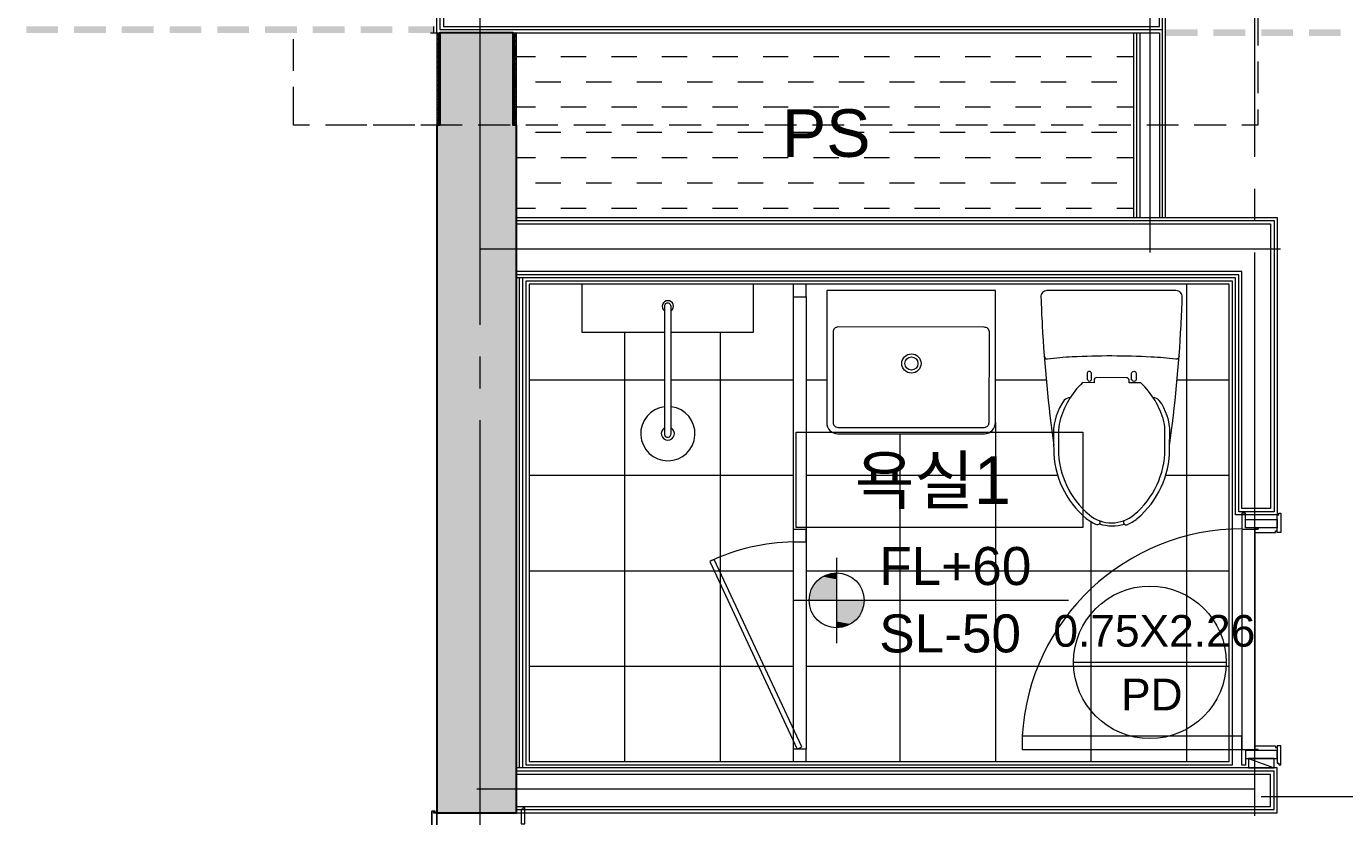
# Model space of a CAD drawing. Header units: millimetres. Extents: x 906 to 41302, y 848 to 28850.
# Drawn here: x 21095 to 25237, y 15029 to 17511 of the extents above; entities that cross this region are included whole.
import ezdxf

# ---------------------------------------------------------------- set-up
doc = ezdxf.new("R2010")
doc.units = ezdxf.units.MM
for name, color, linetype in [('PDF_A-ANNO-PONT', 7, 'Continuous'), ('PDF_A-FLOR-GRID', 7, 'Continuous'), ('PDF_A-FLOR-ROOM-IDEN', 7, 'Continuous'), ('PDF_A-WIN-IDEN', 7, 'Continuous'), ('PDF_X-단위세대$및$주동평면도$A-DOOR', 7, 'Continuous'), ('PDF_X-단위세대$및$주동평면도$A-FIN-INSL', 7, 'Continuous'), ('PDF_X-단위세대$및$주동평면도$A-FIN-INSL-HID', 7, 'Continuous'), ('PDF_X-단위세대$및$주동평면도$A-FLOR-GRID', 7, 'Continuous'), ('PDF_X-단위세대$및$주동평면도$A-FLOR-TOIL', 7, 'Continuous'), ('PDF_X-단위세대$및$주동평면도$A-ST-AXIS-CEN', 7, 'Continuous'), ('PDF_X-단위세대$및$주동평면도$A-ST-AXIS-CEN-SUB', 7, 'Continuous'), ('PDF_X-단위세대$및$주동평면도$A-ST-CONC', 7, 'Continuous'), ('PDF_X-단위세대$및$주동평면도$A-WALL-DRY', 7, 'Continuous'), ('PDF_X-단위세대$및$주동평면도$A-WALL-EXT', 7, 'Continuous'), ('PDF_문자', 7, 'Continuous')]:
    doc.layers.add(name, color=color, linetype=linetype)
doc.layers.add('PDF_X-단위세대$및$주동평면도$A-FIN-INSL-HAT', color=7, linetype='Continuous', true_color=0x666666)
doc.layers.add('PDF_X-단위세대$및$주동평면도$S-ST-CONC-PAT1', color=7, linetype='Continuous', true_color=0xb7b7b7)
doc.styles.add('PDF Arial', font='arial.ttf')

msp = doc.modelspace()

# ---------------------------------------------------------------- linework, layer by layer
at = {"layer": 'PDF_A-ANNO-PONT', "lineweight": 13}
for points in [[(23640, 15842.2), (23640, 15573.4)], [(24369.2, 15707.8), (23505.6, 15707.8)]]:
    msp.add_lwpolyline(points, dxfattribs=at)
msp.add_circle((23640.5, 15708.3), 86.3, dxfattribs=at)
at = {"layer": 'PDF_A-ANNO-PONT', "transparency": 33554559}
for points in [[(23596.6, 15782.9), (23640, 15774.5), (23583.9, 15774.5)], [(23610.4, 15789.3), (23640, 15782.9), (23596.6, 15782.9)], [(23640, 15782.9), (23596.6, 15782.9), (23640, 15774.5)], [(23625.2, 15793.5), (23640, 15789.3), (23610.4, 15789.3)], [(23640, 15789.3), (23610.4, 15789.3), (23640, 15782.9)], [(23640, 15794.6), (23640, 15793.5), (23625.2, 15793.5)], [(23640, 15793.5), (23625.2, 15793.5), (23640, 15789.3)], [(23564.9, 15751.2), (23640, 15737.4), (23558.5, 15737.4)], [(23573.3, 15763.9), (23640, 15751.2), (23564.9, 15751.2)], [(23640, 15751.2), (23564.9, 15751.2), (23640, 15737.4)], [(23583.9, 15774.5), (23640, 15763.9), (23573.3, 15763.9)], [(23640, 15763.9), (23573.3, 15763.9), (23640, 15751.2)], [(23640, 15774.5), (23583.9, 15774.5), (23640, 15763.9)], [(23554.3, 15722.6), (23640, 15707.8), (23553.2, 15707.8)], [(23558.5, 15737.4), (23640, 15722.6), (23554.3, 15722.6)], [(23640, 15722.6), (23554.3, 15722.6), (23640, 15707.8)], [(23640, 15737.4), (23558.5, 15737.4), (23640, 15722.6)], [(23725.7, 15707.8), (23640, 15707.8), (23724.7, 15693)], [(23640, 15707.8), (23724.7, 15693), (23640, 15693)], [(23724.7, 15693), (23640, 15693), (23720.4, 15678.2)], [(23640, 15693), (23720.4, 15678.2), (23640, 15678.2)], [(23720.4, 15678.2), (23640, 15678.2), (23714.1, 15664.4)], [(23640, 15678.2), (23714.1, 15664.4), (23640, 15664.4)], [(23714.1, 15664.4), (23640, 15664.4), (23705.6, 15652.8)], [(23640, 15664.4), (23705.6, 15652.8), (23640, 15652.8)], [(23705.6, 15652.8), (23640, 15652.8), (23695, 15642.2)], [(23640, 15652.8), (23695, 15642.2), (23640, 15642.2)], [(23695, 15642.2), (23640, 15642.2), (23683.4, 15633.7)], [(23640, 15642.2), (23683.4, 15633.7), (23640, 15633.7)], [(23683.4, 15633.7), (23640, 15633.7), (23669.6, 15627.4)], [(23640, 15633.7), (23669.6, 15627.4), (23640, 15627.4)], [(23640, 15627.4), (23640, 15623.1), (23654.8, 15623.1)], [(23640, 15627.4), (23669.6, 15627.4), (23654.8, 15623.1)], [(23640, 15623.1), (23654.8, 15623.1), (23640, 15622.1)]]:
    msp.add_solid(points, dxfattribs=at)
at = {"layer": 'PDF_A-FLOR-GRID', "lineweight": 5}
for points in [[(22634.6, 17417), (22694.9, 17417)], [(22774.3, 17417), (22853.7, 17417)], [(22933, 17417), (23012.4, 17417)], [(23091.8, 17417), (23171.2, 17417)], [(23250.5, 17417), (23329.9, 17417)], [(23409.3, 17417), (23488.7, 17417)], [(23568, 17417), (23647.4, 17417)], [(23726.8, 17417), (23806.2, 17417)], [(23885.5, 17417), (23964.9, 17417)], [(24044.3, 17417), (24123.7, 17417)], [(24203, 17417), (24282.4, 17417)], [(24361.8, 17417), (24441.2, 17417)], [(24520.5, 17417), (24574.5, 17417)], [(22694.9, 17337.6), (22774.3, 17337.6)], [(22853.7, 17337.6), (22933, 17337.6)], [(23012.4, 17337.6), (23091.8, 17337.6)], [(23171.2, 17337.6), (23250.5, 17337.6)], [(23329.9, 17337.6), (23409.3, 17337.6)], [(23488.7, 17337.6), (23568, 17337.6)], [(23647.4, 17337.6), (23726.8, 17337.6)], [(23806.2, 17337.6), (23885.5, 17337.6)], [(23964.9, 17337.6), (24044.3, 17337.6)], [(24123.7, 17337.6), (24203, 17337.6)], [(24282.4, 17337.6), (24361.8, 17337.6)], [(24441.2, 17337.6), (24520.5, 17337.6)], [(22634.6, 17258.3), (22694.9, 17258.3)], [(22774.3, 17258.3), (22853.7, 17258.3)], [(22933, 17258.3), (23012.4, 17258.3)], [(23091.8, 17258.3), (23171.2, 17258.3)], [(23250.5, 17258.3), (23329.9, 17258.3)], [(23409.3, 17258.3), (23488.7, 17258.3)], [(23568, 17258.3), (23647.4, 17258.3)], [(23726.8, 17258.3), (23806.2, 17258.3)], [(23885.5, 17258.3), (23964.9, 17258.3)], [(24044.3, 17258.3), (24123.7, 17258.3)], [(24203, 17258.3), (24282.4, 17258.3)], [(24361.8, 17258.3), (24441.2, 17258.3)], [(24520.5, 17258.3), (24574.5, 17258.3)], [(22694.9, 17178.9), (22774.3, 17178.9)], [(22853.7, 17178.9), (22933, 17178.9)], [(23012.4, 17178.9), (23091.8, 17178.9)], [(23171.2, 17178.9), (23250.5, 17178.9)], [(23329.9, 17178.9), (23409.3, 17178.9)], [(23488.7, 17178.9), (23568, 17178.9)], [(23647.4, 17178.9), (23726.8, 17178.9)], [(23806.2, 17178.9), (23885.5, 17178.9)], [(23964.9, 17178.9), (24044.3, 17178.9)], [(24123.7, 17178.9), (24203, 17178.9)], [(24282.4, 17178.9), (24361.8, 17178.9)], [(24441.2, 17178.9), (24520.5, 17178.9)], [(22634.6, 17099.5), (22694.9, 17099.5)], [(22774.3, 17099.5), (22853.7, 17099.5)], [(22933, 17099.5), (23012.4, 17099.5)], [(23091.8, 17099.5), (23171.2, 17099.5)], [(23250.5, 17099.5), (23329.9, 17099.5)], [(23409.3, 17099.5), (23488.7, 17099.5)], [(23568, 17099.5), (23647.4, 17099.5)], [(23726.8, 17099.5), (23806.2, 17099.5)], [(23885.5, 17099.5), (23964.9, 17099.5)], [(24044.3, 17099.5), (24123.7, 17099.5)], [(24203, 17099.5), (24282.4, 17099.5)], [(24361.8, 17099.5), (24441.2, 17099.5)], [(24520.5, 17099.5), (24574.5, 17099.5)], [(22694.9, 17020.1), (22774.3, 17020.1)], [(22853.7, 17020.1), (22933, 17020.1)], [(23012.4, 17020.1), (23091.8, 17020.1)], [(23171.2, 17020.1), (23250.5, 17020.1)], [(23329.9, 17020.1), (23409.3, 17020.1)], [(23488.7, 17020.1), (23568, 17020.1)], [(23647.4, 17020.1), (23726.8, 17020.1)], [(23806.2, 17020.1), (23885.5, 17020.1)], [(23964.9, 17020.1), (24044.3, 17020.1)], [(24123.7, 17020.1), (24203, 17020.1)], [(24282.4, 17020.1), (24361.8, 17020.1)], [(24441.2, 17020.1), (24520.5, 17020.1)], [(22634.6, 16940.8), (22694.9, 16940.8)], [(22774.3, 16940.8), (22853.7, 16940.8)], [(22933, 16940.8), (23012.4, 16940.8)], [(23091.8, 16940.8), (23171.2, 16940.8)], [(23250.5, 16940.8), (23329.9, 16940.8)], [(23409.3, 16940.8), (23488.7, 16940.8)], [(23568, 16940.8), (23647.4, 16940.8)], [(23726.8, 16940.8), (23806.2, 16940.8)], [(23885.5, 16940.8), (23964.9, 16940.8)], [(24044.3, 16940.8), (24123.7, 16940.8)], [(24203, 16940.8), (24282.4, 16940.8)], [(24361.8, 16940.8), (24441.2, 16940.8)], [(24520.5, 16940.8), (24574.5, 16940.8)]]:
    msp.add_lwpolyline(points, dxfattribs=at)
at = {"layer": 'PDF_A-FLOR-ROOM-IDEN', "lineweight": 13}
msp.add_lwpolyline([(23513, 15937.5), (23513, 16237), (24413.6, 16237), (24413.6, 15937.5)], close=True, dxfattribs=at)
at = {"layer": 'PDF_A-WIN-IDEN', "lineweight": 13}
msp.add_lwpolyline([(24864.5, 15513.1), (24384, 15513.1)], dxfattribs=at)
msp.add_circle((24624.8, 15513.6), 239.7, dxfattribs=at)
at = {"layer": 'PDF_X-단위세대$및$주동평면도$A-DOOR', "lineweight": 9}
for points in [[(24916.4, 15932.2), (24964, 15932.2), (24964, 15936.4), (24924.8, 15936.4), (24924.8, 15981.9), (24914.2, 15981.9), (24914.2, 15934.3, 0.414215)], [(24916.4, 15240), (24964, 15240), (24964, 15236.8), (24924.8, 15236.8), (24924.8, 15190.3), (24914.2, 15190.3), (24914.2, 15239, -0.414215)]]:
    msp.add_lwpolyline(points, format="xyb", close=True, dxfattribs=at)
for points in [[(25024.3, 15936.4), (24924.8, 15936.4), (24924.8, 15961.8), (25024.3, 15961.8)], [(25035.9, 15981.9), (25035.9, 15921.6), (25024.3, 15921.6), (25024.3, 15976.6), (25029.6, 15976.6), (25029.6, 15981.9)], [(24954.5, 15932.2), (24954.5, 15927.9), (24954.5, 15924.8), (24954.5, 15921.6), (25019, 15921.6), (25019, 15926.9), (25024.3, 15926.9), (25024.3, 15936.4), (24965, 15936.4), (24965, 15932.2)], [(24223.1, 15281.3), (24223.1, 15240), (24914.2, 15240), (24914.2, 15281.3)], [(24954.5, 15240), (24954.5, 15244.2), (24954.5, 15248.5), (24954.5, 15251.7), (25019, 15251.7), (25019, 15246.4), (25024.3, 15246.4), (25024.3, 15236.8), (24965, 15236.8), (24965, 15240)], [(25035.9, 15191.3), (25035.9, 15251.7), (25024.3, 15251.7), (25024.3, 15196.6), (25029.6, 15196.6), (25029.6, 15191.3)], [(25024.3, 15236.8), (24924.8, 15236.8), (24924.8, 15211.4), (25024.3, 15211.4)], [(22368.9, 14986), (22384.8, 14986), (22384.8, 15041), (22379.5, 15041), (22379.5, 15046.3), (22368.9, 15046.3), (22368.9, 14986), (22368.9, 15046.3), (22374.2, 15046.3), (22374.2, 15041), (22384.8, 15041), (22384.8, 14986)], [(22654.7, 15056.9), (22654.7, 15051.6), (22649.4, 15051.6), (22649.4, 15006.1), (22661, 15006.1), (22661, 15056.9)]]:
    msp.add_lwpolyline(points, close=True, dxfattribs=at)
at = {"layer": 'PDF_X-단위세대$및$주동평면도$A-DOOR', "lineweight": 5}
for points in [[(24914.2, 15930), (24914.2, 15242.1)], [(24954.5, 15930), (24954.5, 15242.1)], [(24934.3, 15211.4), (25014.8, 15181.8)]]:
    msp.add_lwpolyline(points, dxfattribs=at)
msp.add_lwpolyline([(24934.3, 15181.8), (25014.8, 15181.8), (25014.8, 15211.4), (24934.3, 15211.4)], close=True, dxfattribs=at)
msp.add_arc((24914.8, 15240.5), 692.7, 90, 176.6052, dxfattribs=at)
at = {"layer": 'PDF_X-단위세대$및$주동평면도$A-FIN-INSL', "lineweight": 5}
for points in [[(25229.6, 19441.6), (24524.8, 19441.6), (24524.8, 17641.4), (22554.2, 17641.4), (22554.2, 17811.8), (22404.9, 17811.8), (22404.9, 17511.2), (24654.9, 17511.2), (24654.9, 19320.9), (25229.6, 19320.9)], [(22384.8, 17491.1), (22384.8, 17201.1)], [(22634.6, 17201.1), (22634.6, 17491.1)]]:
    msp.add_lwpolyline(points, dxfattribs=at)
at = {"layer": 'PDF_X-단위세대$및$주동평면도$A-FIN-INSL-HAT', "lineweight": 9}
for points in [[(22384.8, 17491.6, 0.50214), (22386.9, 17489), (22392.3, 17488, 0.50214), (22394.3, 17489.5, 0.502138), (22392.2, 17491.1), (22386.9, 17488.9, 0.502138), (22384.8, 17487.4, 0.50214), (22386.9, 17484.7), (22392.3, 17484.8, 0.50214), (22394.3, 17486.3, 0.502138), (22392.2, 17486.9), (22386.9, 17485.7, 0.502138), (22384.8, 17484.2, 0.50214), (22386.9, 17481.5, 0.502138), (22384.8, 17480, 0.50214), (22386.9, 17477.3, 0.502138), (22384.8, 17475.7, 0.50214), (22386.9, 17473, 0.502138), (22384.8, 17471.5, 0.50214), (22386.9, 17469.9, 0.502138), (22384.8, 17468.3, 0.50214), (22386.9, 17465.6, 0.502138), (22384.8, 17464.1, 0.50214), (22386.9, 17461.4, 0.502138), (22384.8, 17459.9, 0.50214), (22386.9, 17457.2, 0.502138), (22384.8, 17455.6, 0.50214), (22386.9, 17452.9, 0.502138), (22384.8, 17451.4, 0.50214), (22386.9, 17449.7, 0.502138), (22384.8, 17448.2, 0.50214), (22386.9, 17445.5, 0.502138), (22384.8, 17444, 0.50214), (22386.9, 17441.3, 0.502138), (22384.8, 17439.8, 0.50214), (22386.9, 17437, 0.502138), (22384.8, 17435.5, 0.50214), (22386.9, 17433.9, 0.502138), (22384.8, 17432.3, 0.50214), (22386.9, 17429.6, 0.502138), (22384.8, 17428.1, 0.50214), (22386.9, 17425.4, 0.502138), (22384.8, 17423.9, 0.50214), (22386.9, 17421.2, 0.502138), (22384.8, 17419.6, 0.50214), (22386.9, 17416.9, 0.502138), (22384.8, 17415.4, 0.50214), (22386.9, 17413.8, 0.502138), (22384.8, 17412.2, 0.50214), (22386.9, 17409.5, 0.502138), (22384.8, 17408, 0.50214), (22386.9, 17405.3, 0.502138), (22384.8, 17403.8, 0.50214), (22386.9, 17401.1, 0.502138), (22384.8, 17399.5, 0.50214), (22386.9, 17397.9, 0.502138), (22384.8, 17396.4, 0.50214), (22386.9, 17393.7, 0.502138), (22384.8, 17392.1, 0.50214), (22386.9, 17389.4, 0.502138), (22384.8, 17387.9, 0.50214), (22386.9, 17385.2, 0.502138), (22384.8, 17383.7, 0.50214), (22386.9, 17381, 0.502138), (22384.8, 17379.4, 0.50214), (22386.9, 17377.8, 0.502138), (22384.8, 17376.3, 0.50214), (22386.9, 17373.5, 0.502138), (22384.8, 17372, 0.50214), (22386.9, 17369.3, 0.502138), (22384.8, 17367.8, 0.50214), (22386.9, 17365.1, 0.502138), (22384.8, 17363.6, 0.50214), (22386.9, 17361.9, 0.502138), (22384.8, 17360.4, 0.50214), (22386.9, 17357.7, 0.502138), (22384.8, 17356.1, 0.50214), (22386.9, 17353.4, 0.502138), (22384.8, 17351.9, 0.50214), (22386.9, 17349.2, 0.502138), (22384.8, 17347.7, 0.50214), (22386.9, 17345, 0.502138), (22384.8, 17343.4, 0.50214), (22386.9, 17341.8, 0.502138), (22384.8, 17340.3, 0.501886), (22386.9, 17337.6, 0.50203), (22384.8, 17336, 0.50203), (22386.9, 17333.3, 0.50203), (22384.8, 17331.8, 0.50203), (22386.9, 17329.1, 0.50203), (22384.8, 17327.6, 0.50203), (22386.9, 17325.9, 0.50203), (22384.8, 17324.4, 0.50203), (22386.9, 17321.7, 0.50203), (22384.8, 17320.2, 0.50203), (22386.9, 17317.5, 0.50203), (22384.8, 17315.9, 0.50203), (22386.9, 17313.2, 0.50203), (22384.8, 17311.7, 0.50203), (22386.9, 17309, 0.50203), (22384.8, 17307.5, 0.50203), (22386.9, 17305.8, 0.50203), (22384.8, 17304.3, 0.50203), (22386.9, 17301.6, 0.50203), (22384.8, 17300.1, 0.50203), (22386.9, 17297.3, 0.50203), (22384.8, 17295.8, 0.50203), (22386.9, 17293.1, 0.50203), (22384.8, 17291.6, 0.50203), (22386.9, 17289.9, 0.50203), (22384.8, 17288.4, 0.50203), (22386.9, 17285.7, 0.50203), (22384.8, 17284.2, 0.50203), (22386.9, 17281.5, 0.50203), (22384.8, 17279.9, 0.50203), (22386.9, 17277.2, 0.50203), (22384.8, 17275.7, 0.50203), (22386.9, 17273, 0.50203), (22384.8, 17271.5, 0.50203), (22386.9, 17269.8, 0.50203), (22384.8, 17268.3, 0.50203), (22386.9, 17265.6, 0.50203), (22384.8, 17264.1, 0.50203), (22386.9, 17261.4, 0.50203), (22384.8, 17259.8, 0.50203), (22386.9, 17257.1, 0.50203), (22384.8, 17255.6, 0.50203), (22386.9, 17252.9, 0.50203), (22384.8, 17251.4, 0.50203), (22386.9, 17249.7, 0.50203), (22384.8, 17248.2, 0.50203), (22386.9, 17245.5, 0.50203), (22384.8, 17244, 0.50203), (22386.9, 17241.3, 0.50203), (22384.8, 17239.7, 0.50203), (22386.9, 17237, 0.50203), (22384.8, 17235.5, 0.50203), (22386.9, 17233.8, 0.50203), (22384.8, 17232.3, 0.50203), (22386.9, 17229.6, 0.50203), (22384.8, 17228.1, 0.50203), (22386.9, 17225.4, 0.50203), (22384.8, 17223.9, 0.50203), (22386.9, 17221.1, 0.50203), (22384.8, 17219.6, 0.50203), (22386.9, 17216.9, 0.50203), (22384.8, 17215.4, 0.50203), (22386.9, 17213.7, 0.50203), (22384.8, 17212.2, 0.50203), (22386.9, 17209.5, 0.50203), (22384.8, 17208, 0.50203), (22386.9, 17205.3, 0.50203), (22384.8, 17203.7, 0.50203), (22386.9, 17201.1), (22392.2, 17203.2), (22386.9, 17205.3), (22392.2, 17207.5), (22386.9, 17209.6), (22392.2, 17211.7), (22386.9, 17213.8), (22392.2, 17215.9), (22386.9, 17218), (22392.2, 17219.1), (22386.9, 17221.2), (22392.2, 17223.3), (22386.9, 17225.4), (22392.2, 17227.6), (22386.9, 17229.7), (22392.2, 17231.8), (22386.9, 17233.9), (22392.2, 17236), (22386.9, 17237.1), (22392.2, 17239.2), (22386.9, 17241.3), (22392.2, 17243.4), (22386.9, 17245.6), (22392.2, 17247.7), (22386.9, 17249.8), (22392.2, 17251.9), (22386.9, 17254), (22392.2, 17255.1), (22386.9, 17257.2), (22392.2, 17259.3), (22386.9, 17261.4), (22392.2, 17263.5), (22386.9, 17265.7), (22392.2, 17267.8), (22386.9, 17269.9), (22392.2, 17272), (22386.9, 17273.1), (22392.2, 17275.2), (22386.9, 17277.3), (22392.2, 17279.4), (22386.9, 17281.5), (22392.2, 17283.7), (22386.9, 17285.8), (22392.2, 17287.9), (22386.9, 17290), (22392.2, 17292.1), (22386.9, 17293.2), (22392.2, 17295.3), (22386.9, 17297.4), (22392.2, 17299.5), (22386.9, 17301.6), (22392.2, 17303.8), (22386.9, 17305.9), (22392.2, 17308), (22386.9, 17310.1), (22392.2, 17311.2), (22386.9, 17313.3), (22392.2, 17315.4), (22386.9, 17317.5), (22392.2, 17319.6), (22386.9, 17321.8), (22392.2, 17323.9), (22386.9, 17326), (22392.2, 17328.1), (22386.9, 17329.2), (22392.2, 17331.3), (22386.9, 17333.4), (22392.2, 17335.5), (22386.9, 17337.6), (22392.2, 17339.7), (22386.9, 17341.9), (22392.2, 17344), (22386.9, 17346.1), (22392.2, 17347.2), (22386.9, 17349.3), (22392.2, 17351.4), (22386.9, 17353.5), (22392.2, 17355.6), (22386.9, 17357.7), (22392.2, 17359.9), (22386.9, 17362), (22392.2, 17364.1), (22386.9, 17365.1), (22392.2, 17367.3), (22386.9, 17369.4), (22392.2, 17371.5), (22386.9, 17373.6), (22392.2, 17375.7), (22386.9, 17377.8), (22392.2, 17380), (22386.9, 17382.1), (22392.2, 17383.1), (22386.9, 17385.3), (22392.2, 17387.4), (22386.9, 17389.5), (22392.2, 17391.6), (22386.9, 17393.7), (22392.2, 17395.8), (22386.9, 17398), (22392.2, 17400.1), (22386.9, 17401.1), (22392.2, 17403.2), (22386.9, 17405.4), (22392.2, 17407.5), (22386.9, 17409.6), (22392.2, 17411.7), (22386.9, 17413.8), (22392.2, 17415.9), (22386.9, 17418.1), (22392.2, 17419.1), (22386.9, 17421.2), (22392.2, 17423.4), (22386.9, 17425.5), (22392.2, 17427.6), (22386.9, 17429.7), (22392.2, 17431.8), (22386.9, 17433.9), (22392.2, 17436.1), (22386.9, 17437.1), (22392.2, 17439.2), (22386.9, 17441.3), (22392.2, 17443.5), (22386.9, 17445.6), (22392.2, 17447.7), (22386.9, 17449.8), (22392.2, 17451.9), (22386.9, 17454), (22392.2, 17455.1), (22386.9, 17457.2), (22392.2, 17459.3), (22386.9, 17461.5), (22392.2, 17463.6), (22386.9, 17465.7), (22392.2, 17467.8), (22386.9, 17469.9), (22392.2, 17472), (22386.9, 17473.1), (22392.2, 17475.2), (22386.9, 17477.3), (22392.2, 17479.4), (22386.9, 17481.6), (22392.2, 17482.6, -0.502138), (22394.3, 17482.1, -0.50214), (22392.3, 17480.6, -0.502138), (22394.3, 17477.9, -0.50214), (22392.3, 17476.3, -0.502138), (22394.3, 17473.6, -0.50214), (22392.3, 17472.1, -0.502138), (22394.3, 17469.4, -0.50214), (22392.3, 17467.9, -0.502138), (22394.3, 17466.2, -0.50214), (22392.3, 17464.7, -0.502138), (22394.3, 17462, -0.50214), (22392.3, 17460.5, -0.502138), (22394.3, 17457.7, -0.50214), (22392.3, 17456.2, -0.502138), (22394.3, 17453.5, -0.50214), (22392.3, 17452, -0.502138), (22394.3, 17450.3, -0.50214), (22392.3, 17448.8, -0.502138), (22394.3, 17446.1, -0.50214), (22392.3, 17444.6, -0.502138), (22394.3, 17441.9, -0.50214), (22392.3, 17440.4, -0.502138), (22394.3, 17437.6, -0.50214), (22392.3, 17436.1, -0.502138), (22394.3, 17433.4, -0.50214), (22392.3, 17431.9, -0.502138), (22394.3, 17430.2, -0.50214), (22392.3, 17428.7, -0.502138), (22394.3, 17426, -0.50214), (22392.3, 17424.5, -0.502138), (22394.3, 17421.8, -0.50214), (22392.3, 17420.2, -0.502138), (22394.3, 17417.5, -0.50214), (22392.3, 17416, -0.502138), (22394.3, 17414.4, -0.50214), (22392.3, 17412.8, -0.502138), (22394.3, 17410.1, -0.50214), (22392.3, 17408.6, -0.502138), (22394.3, 17405.9, -0.50214), (22392.3, 17404.4, -0.502138), (22394.3, 17401.7, -0.50214), (22392.3, 17400.1, -0.502138), (22394.3, 17397.4, -0.50214), (22392.3, 17395.9, -0.502138), (22394.3, 17394.2, -0.50214), (22392.3, 17392.7, -0.502138), (22394.3, 17390, -0.50214), (22392.3, 17388.5, -0.502138), (22394.3, 17385.8, -0.50214), (22392.3, 17384.3, -0.502138), (22394.3, 17381.5, -0.50214), (22392.3, 17380, -0.502138), (22394.3, 17378.4, -0.50214), (22392.3, 17376.9, -0.502138), (22394.3, 17374.1, -0.50214), (22392.3, 17372.6, -0.502138), (22394.3, 17369.9, -0.50214), (22392.3, 17368.4, -0.502138), (22394.3, 17365.7, -0.50214), (22392.3, 17364.2, -0.502138), (22394.3, 17361.4, -0.50214), (22392.3, 17359.9, -0.502138), (22394.3, 17358.3, -0.50214), (22392.3, 17356.7, -0.502138), (22394.3, 17354, -0.50214), (22392.3, 17352.5, -0.502138), (22394.3, 17349.8, -0.50214), (22392.3, 17348.3, -0.502138), (22394.3, 17345.6, -0.50214), (22392.3, 17344, -0.502138), (22394.3, 17342.4, -0.50214), (22392.3, 17340.9, -0.50203), (22394.3, 17338.2, -0.50203), (22392.3, 17336.6, -0.50203), (22394.3, 17333.9, -0.50203), (22392.3, 17332.4, -0.50203), (22394.3, 17329.7, -0.50203), (22392.3, 17328.2, -0.50203), (22394.3, 17325.5, -0.50203), (22392.3, 17323.9, -0.50203), (22394.3, 17322.3, -0.50203), (22392.3, 17320.8, -0.50203), (22394.3, 17318, -0.50203), (22392.3, 17316.5, -0.50203), (22394.3, 17313.8, -0.50203), (22392.3, 17312.3, -0.50203), (22394.3, 17309.6, -0.50203), (22392.3, 17308.1, -0.50203), (22394.3, 17306.4, -0.50203), (22392.3, 17304.9, -0.50203), (22394.3, 17302.2, -0.50203), (22392.3, 17300.7, -0.50203), (22394.3, 17297.9, -0.50203), (22392.3, 17296.4, -0.50203), (22394.3, 17293.7, -0.50203), (22392.3, 17292.2, -0.50203), (22394.3, 17289.5, -0.50203), (22392.3, 17288, -0.50203), (22394.3, 17286.3, -0.50203), (22392.3, 17284.8, -0.50203), (22394.3, 17282.1, -0.50203), (22392.3, 17280.5, -0.50203), (22394.3, 17277.8, -0.50203), (22392.3, 17276.3, -0.50203), (22394.3, 17273.6, -0.50203), (22392.3, 17272.1, -0.50203), (22394.3, 17270.4, -0.50203), (22392.3, 17268.9, -0.50203), (22394.3, 17266.2, -0.50203), (22392.3, 17264.7, -0.50203), (22394.3, 17262, -0.50203), (22392.3, 17260.4, -0.50203), (22394.3, 17257.7, -0.50203), (22392.3, 17256.2, -0.50203), (22394.3, 17253.5, -0.50203), (22392.3, 17252, -0.50203), (22394.3, 17250.3, -0.50203), (22392.3, 17248.8, -0.50203), (22394.3, 17246.1, -0.50203), (22392.3, 17244.6, -0.50203), (22394.3, 17241.8, -0.50203), (22392.3, 17240.3, -0.50203), (22394.3, 17237.6, -0.50203), (22392.3, 17236.1, -0.50203), (22394.3, 17233.4, -0.50203), (22392.3, 17231.9, -0.50203), (22394.3, 17230.2, -0.50203), (22392.3, 17228.7, -0.50203), (22394.3, 17226, -0.50203), (22392.3, 17224.5, -0.50203), (22394.3, 17221.7, -0.50203), (22392.3, 17220.2, -0.50203), (22394.3, 17217.5, -0.50203), (22392.3, 17216, -0.50203), (22394.3, 17214.3, -0.50203), (22392.3, 17212.8, -0.50203), (22394.3, 17210.1, -0.50203), (22392.3, 17208.6, -0.50203), (22394.3, 17205.9, -0.50203), (22392.3, 17204.3, -0.50203), (22394.3, 17201.6)], [(22634.6, 17201.6, 0.50203), (22632.5, 17204.3, 0.50203), (22634.6, 17205.9, 0.50203), (22632.5, 17208.6, 0.50203), (22634.6, 17210.1, 0.50203), (22632.5, 17212.8, 0.50203), (22634.6, 17214.3, 0.50203), (22632.5, 17216, 0.50203), (22634.6, 17217.5, 0.50203), (22632.5, 17220.2, 0.50203), (22634.6, 17221.7, 0.50203), (22632.5, 17224.5, 0.50203), (22634.6, 17226, 0.50203), (22632.5, 17228.7, 0.50203), (22634.6, 17230.2, 0.50203), (22632.5, 17231.9, 0.50203), (22634.6, 17233.4, 0.50203), (22632.5, 17236.1, 0.50203), (22634.6, 17237.6, 0.50203), (22632.5, 17240.3, 0.50203), (22634.6, 17241.8, 0.50203), (22632.5, 17244.6, 0.50203), (22634.6, 17246.1, 0.50203), (22632.5, 17248.8, 0.50203), (22634.6, 17250.3, 0.50203), (22632.5, 17252, 0.50203), (22634.6, 17253.5, 0.50203), (22632.5, 17256.2, 0.50203), (22634.6, 17257.7, 0.50203), (22632.5, 17260.4, 0.50203), (22634.6, 17262, 0.50203), (22632.5, 17264.7, 0.50203), (22634.6, 17266.2, 0.50203), (22632.5, 17268.9, 0.50203), (22634.6, 17270.4, 0.50203), (22632.5, 17272.1, 0.50203), (22634.6, 17273.6, 0.50203), (22632.5, 17276.3, 0.50203), (22634.6, 17277.8, 0.50203), (22632.5, 17280.5, 0.50203), (22634.6, 17282.1, 0.50203), (22632.5, 17284.8, 0.50203), (22634.6, 17286.3, 0.50203), (22632.5, 17288, 0.50203), (22634.6, 17289.5, 0.50203), (22632.5, 17292.2, 0.50203), (22634.6, 17293.7, 0.50203), (22632.5, 17296.4, 0.50203), (22634.6, 17297.9, 0.50203), (22632.5, 17300.7, 0.50203), (22634.6, 17302.2, 0.50203), (22632.5, 17304.9, 0.50203), (22634.6, 17306.4, 0.50203), (22632.5, 17308.1, 0.50203), (22634.6, 17309.6, 0.50203), (22632.5, 17312.3, 0.50203), (22634.6, 17313.8, 0.50203), (22632.5, 17316.5, 0.50203), (22634.6, 17318, 0.50203), (22632.5, 17320.8, 0.50203), (22634.6, 17322.3, 0.50203), (22632.5, 17323.9, 0.50203), (22634.6, 17325.5, 0.50203), (22632.5, 17328.2, 0.50203), (22634.6, 17329.7, 0.50203), (22632.5, 17332.4, 0.50203), (22634.6, 17333.9, 0.50203), (22632.5, 17336.6, 0.50203), (22634.6, 17338.2, 0.50203), (22632.5, 17340.9, 0.50214), (22634.6, 17342.4, 0.502138), (22632.5, 17344, 0.50214), (22634.6, 17345.6, 0.502138), (22632.5, 17348.3, 0.50214), (22634.6, 17349.8, 0.502138), (22632.5, 17352.5, 0.50214), (22634.6, 17354, 0.502138), (22632.5, 17356.7, 0.50214), (22634.6, 17358.3, 0.502138), (22632.5, 17359.9, 0.50214), (22634.6, 17361.4, 0.502138), (22632.5, 17364.2, 0.50214), (22634.6, 17365.7, 0.502138), (22632.5, 17368.4, 0.50214), (22634.6, 17369.9, 0.502138), (22632.5, 17372.6, 0.50214), (22634.6, 17374.1, 0.502138), (22632.5, 17376.9, 0.50214), (22634.6, 17378.4, 0.502138), (22632.5, 17380, 0.50214), (22634.6, 17381.5, 0.502138), (22632.5, 17384.3, 0.50214), (22634.6, 17385.8, 0.502138), (22632.5, 17388.5, 0.50214), (22634.6, 17390, 0.502138), (22632.5, 17392.7, 0.50214), (22634.6, 17394.2, 0.502138), (22632.5, 17395.9, 0.50214), (22634.6, 17397.4, 0.502138), (22632.5, 17400.1, 0.50214), (22634.6, 17401.7, 0.502138), (22632.5, 17404.4, 0.50214), (22634.6, 17405.9, 0.502138), (22632.5, 17408.6, 0.50214), (22634.6, 17410.1, 0.502138), (22632.5, 17412.8, 0.50214), (22634.6, 17414.4, 0.502138), (22632.5, 17416, 0.50214), (22634.6, 17417.5, 0.502138), (22632.5, 17420.2, 0.50214), (22634.6, 17421.8, 0.502138), (22632.5, 17424.5, 0.50214), (22634.6, 17426, 0.502138), (22632.5, 17428.7, 0.50214), (22634.6, 17430.2, 0.502138), (22632.5, 17431.9, 0.50214), (22634.6, 17433.4, 0.502138), (22632.5, 17436.1, 0.50214), (22634.6, 17437.6, 0.502138), (22632.5, 17440.4, 0.50214), (22634.6, 17441.9, 0.502138), (22632.5, 17444.6, 0.50214), (22634.6, 17446.1, 0.502138), (22632.5, 17448.8, 0.50214), (22634.6, 17450.3, 0.502138), (22632.5, 17452, 0.50214), (22634.6, 17453.5, 0.502138), (22632.5, 17456.2, 0.50214), (22634.6, 17457.7, 0.502138), (22632.5, 17460.5, 0.50214), (22634.6, 17462, 0.502138), (22632.5, 17464.7, 0.50214), (22634.6, 17466.2, 0.502138), (22632.5, 17467.9, 0.50214), (22634.6, 17469.4, 0.502138), (22632.5, 17472.1, 0.50214), (22634.6, 17473.6, 0.502138), (22632.5, 17476.3, 0.50214), (22634.6, 17477.9, 0.502138), (22632.5, 17480.6, 0.50214), (22634.6, 17482.1, 0.502138), (22632.5, 17484.8, 0.50214), (22634.6, 17486.3, 0.502138), (22632.5, 17488, 0.50214), (22634.6, 17489.5, 0.502138), (22632.5, 17491.1), (22627.2, 17489), (22632.5, 17486.9), (22627.2, 17484.7), (22632.5, 17482.6), (22627.2, 17481.6), (22632.5, 17479.4), (22627.2, 17477.3), (22632.5, 17475.2), (22627.2, 17473.1), (22632.5, 17471), (22627.2, 17468.9), (22632.5, 17466.7), (22627.2, 17464.6), (22632.5, 17463.6), (22627.2, 17461.5), (22632.5, 17459.3), (22627.2, 17457.2), (22632.5, 17455.1), (22627.2, 17453), (22632.5, 17450.9), (22627.2, 17448.8), (22632.5, 17446.6), (22627.2, 17445.6), (22632.5, 17443.5), (22627.2, 17441.3), (22632.5, 17439.2), (22627.2, 17437.1), (22632.5, 17435), (22627.2, 17432.9), (22632.5, 17430.8), (22627.2, 17428.6), (22632.5, 17427.6), (22627.2, 17425.5), (22632.5, 17423.4), (22627.2, 17421.2), (22632.5, 17419.1), (22627.2, 17417), (22632.5, 17414.9), (22627.2, 17412.8), (22632.5, 17410.7), (22627.2, 17409.6), (22632.5, 17407.5), (22627.2, 17405.4), (22632.5, 17403.2), (22627.2, 17401.1), (22632.5, 17399), (22627.2, 17396.9), (22632.5, 17394.8), (22627.2, 17392.7), (22632.5, 17391.6), (22627.2, 17389.5), (22632.5, 17387.4), (22627.2, 17385.3), (22632.5, 17383.1), (22627.2, 17381), (22632.5, 17378.9), (22627.2, 17376.8), (22632.5, 17374.7), (22627.2, 17373.6), (22632.5, 17371.5), (22627.2, 17369.4), (22632.5, 17367.3), (22627.2, 17365.1), (22632.5, 17363), (22627.2, 17360.9), (22632.5, 17358.8), (22627.2, 17356.7), (22632.5, 17355.6), (22627.2, 17353.5), (22632.5, 17351.4), (22627.2, 17349.3), (22632.5, 17347.2), (22627.2, 17345), (22632.5, 17342.9), (22627.2, 17340.8), (22632.5, 17338.7), (22627.2, 17337.6), (22632.5, 17335.5), (22627.2, 17333.4), (22632.5, 17331.3), (22627.2, 17329.2), (22632.5, 17327), (22627.2, 17324.9), (22632.5, 17322.8), (22627.2, 17320.7), (22632.5, 17319.6), (22627.2, 17317.5), (22632.5, 17315.4), (22627.2, 17313.3), (22632.5, 17311.2), (22627.2, 17309.1), (22632.5, 17306.9), (22627.2, 17304.8), (22632.5, 17302.7), (22627.2, 17301.6), (22632.5, 17299.5), (22627.2, 17297.4), (22632.5, 17295.3), (22627.2, 17293.2), (22632.5, 17291.1), (22627.2, 17288.9), (22632.5, 17286.8), (22627.2, 17284.7), (22632.5, 17283.7), (22627.2, 17281.5), (22632.5, 17279.4), (22627.2, 17277.3), (22632.5, 17275.2), (22627.2, 17273.1), (22632.5, 17271), (22627.2, 17268.8), (22632.5, 17266.7), (22627.2, 17265.7), (22632.5, 17263.5), (22627.2, 17261.4), (22632.5, 17259.3), (22627.2, 17257.2), (22632.5, 17255.1), (22627.2, 17253), (22632.5, 17250.8), (22627.2, 17248.7), (22632.5, 17247.7), (22627.2, 17245.6), (22632.5, 17243.4), (22627.2, 17241.3), (22632.5, 17239.2), (22627.2, 17237.1), (22632.5, 17235), (22627.2, 17232.9), (22632.5, 17230.7), (22627.2, 17229.7), (22632.5, 17227.6), (22627.2, 17225.4), (22632.5, 17223.3), (22627.2, 17221.2), (22632.5, 17219.1), (22627.2, 17217), (22632.5, 17214.9), (22627.2, 17212.7), (22632.5, 17210.6), (22627.2, 17209.6), (22632.5, 17207.5), (22627.2, 17205.3), (22632.5, 17203.2), (22627.2, 17201.1, -0.50203), (22625.1, 17203.7, -0.50203), (22627.1, 17205.3, -0.50203), (22625.1, 17208, -0.50203), (22627.1, 17209.5, -0.50203), (22625.1, 17212.2, -0.50203), (22627.1, 17213.7, -0.50203), (22625.1, 17215.4, -0.50203), (22627.1, 17216.9, -0.50203), (22625.1, 17219.6, -0.50203), (22627.1, 17221.1, -0.50203), (22625.1, 17223.9, -0.50203), (22627.1, 17225.4, -0.50203), (22625.1, 17228.1, -0.50203), (22627.1, 17229.6, -0.50203), (22625.1, 17232.3, -0.50203), (22627.1, 17233.8, -0.50203), (22625.1, 17235.5, -0.50203), (22627.1, 17237, -0.50203), (22625.1, 17239.7, -0.50203), (22627.1, 17241.3, -0.50203), (22625.1, 17244, -0.50203), (22627.1, 17245.5, -0.50203), (22625.1, 17248.2, -0.50203), (22627.1, 17249.7, -0.50203), (22625.1, 17251.4, -0.50203), (22627.1, 17252.9, -0.50203), (22625.1, 17255.6, -0.50203), (22627.1, 17257.1, -0.50203), (22625.1, 17259.8, -0.50203), (22627.1, 17261.4, -0.50203), (22625.1, 17264.1, -0.50203), (22627.1, 17265.6, -0.50203), (22625.1, 17268.3, -0.50203), (22627.1, 17269.8, -0.50203), (22625.1, 17271.5, -0.50203), (22627.1, 17273, -0.50203), (22625.1, 17275.7, -0.50203), (22627.1, 17277.2, -0.50203), (22625.1, 17279.9, -0.50203), (22627.1, 17281.5, -0.50203), (22625.1, 17284.2, -0.50203), (22627.1, 17285.7, -0.50203), (22625.1, 17288.4, -0.50203), (22627.1, 17289.9, -0.50203), (22625.1, 17291.6, -0.50203), (22627.1, 17293.1, -0.50203), (22625.1, 17295.8, -0.50203), (22627.1, 17297.3, -0.50203), (22625.1, 17300.1, -0.50203), (22627.1, 17301.6, -0.50203), (22625.1, 17304.3, -0.50203), (22627.1, 17305.8, -0.50203), (22625.1, 17307.5, -0.50203), (22627.1, 17309, -0.50203), (22625.1, 17311.7, -0.50203), (22627.1, 17313.2, -0.50203), (22625.1, 17315.9, -0.50203), (22627.1, 17317.5, -0.50203), (22625.1, 17320.2, -0.50203), (22627.1, 17321.7, -0.50203), (22625.1, 17324.4, -0.50203), (22627.1, 17325.9, -0.50203), (22625.1, 17327.6, -0.50203), (22627.1, 17329.1, -0.50203), (22625.1, 17331.8, -0.50203), (22627.1, 17333.3, -0.50203), (22625.1, 17336, -0.50203), (22627.1, 17337.6, -0.501886), (22625.1, 17340.3, -0.502138), (22627.1, 17341.8, -0.50214), (22625.1, 17343.4, -0.502138), (22627.1, 17345, -0.50214), (22625.1, 17347.7, -0.502138), (22627.1, 17349.2, -0.50214), (22625.1, 17351.9, -0.502138), (22627.1, 17353.4, -0.50214), (22625.1, 17356.1, -0.502138), (22627.1, 17357.7, -0.50214), (22625.1, 17360.4, -0.502138), (22627.1, 17361.9, -0.50214), (22625.1, 17363.6, -0.502138), (22627.1, 17365.1, -0.50214), (22625.1, 17367.8, -0.502138), (22627.1, 17369.3, -0.50214), (22625.1, 17372, -0.502138), (22627.1, 17373.5, -0.50214), (22625.1, 17376.3, -0.502138), (22627.1, 17377.8, -0.50214), (22625.1, 17379.4, -0.502138), (22627.1, 17381, -0.50214), (22625.1, 17383.7, -0.502138), (22627.1, 17385.2, -0.50214), (22625.1, 17387.9, -0.502138), (22627.1, 17389.4, -0.50214), (22625.1, 17392.1, -0.502138), (22627.1, 17393.7, -0.50214), (22625.1, 17396.4, -0.502138), (22627.1, 17397.9, -0.50214), (22625.1, 17399.5, -0.502138), (22627.1, 17401.1, -0.50214), (22625.1, 17403.8, -0.502138), (22627.1, 17405.3, -0.50214), (22625.1, 17408, -0.502138), (22627.1, 17409.5, -0.50214), (22625.1, 17412.2, -0.502138), (22627.1, 17413.8, -0.50214), (22625.1, 17415.4, -0.502138), (22627.1, 17416.9, -0.50214), (22625.1, 17419.6, -0.502138), (22627.1, 17421.2, -0.50214), (22625.1, 17423.9, -0.502138), (22627.1, 17425.4, -0.50214), (22625.1, 17428.1, -0.502138), (22627.1, 17429.6, -0.50214), (22625.1, 17432.3, -0.502138), (22627.1, 17433.9, -0.50214), (22625.1, 17435.5, -0.502138), (22627.1, 17437, -0.50214), (22625.1, 17439.8, -0.502138), (22627.1, 17441.3, -0.50214), (22625.1, 17444, -0.502138), (22627.1, 17445.5, -0.50214), (22625.1, 17448.2, -0.502138), (22627.1, 17449.7, -0.50214), (22625.1, 17451.4, -0.502138), (22627.1, 17452.9, -0.50214), (22625.1, 17455.6, -0.502138), (22627.1, 17457.2, -0.50214), (22625.1, 17459.9, -0.502138), (22627.1, 17461.4, -0.50214), (22625.1, 17464.1, -0.502138), (22627.1, 17465.6, -0.50214), (22625.1, 17468.3, -0.502138), (22627.1, 17469.9, -0.50214), (22625.1, 17471.5, -0.502138), (22627.1, 17473, -0.50214), (22625.1, 17475.7, -0.502138), (22627.1, 17477.3, -0.50214), (22625.1, 17480, -0.502138), (22627.1, 17481.5, -0.50214), (22625.1, 17484.2, -0.502138), (22627.1, 17485.7, -0.50214), (22625.1, 17487.4, -0.502138), (22627.1, 17488.9, -0.50214), (22625.1, 17491.6)]]:
    msp.add_lwpolyline(points, format="xyb", dxfattribs=at)
for points in [[(22384.8, 17491.1), (22384.8, 17491.1)], [(22404.9, 17511.2), (22404.9, 17511.2)], [(22584.8, 17511.2), (22584.8, 17511.2)], [(22624, 17491.1), (22624, 17491.1)], [(22394.3, 17201.1), (22394.3, 17201.1)], [(22634.6, 17201.1), (22634.6, 17201.1)]]:
    msp.add_lwpolyline(points, dxfattribs=at)
at = {"layer": 'PDF_X-단위세대$및$주동평면도$A-FIN-INSL-HID', "lineweight": 5}
for points in [[(24964, 17551.4), (24964, 17450.9)], [(21934, 17371.5), (21934, 17471)], [(24964, 17401.1), (24964, 17301.6)], [(21984.8, 17201.1), (21934, 17201.1), (21934, 17321.8)], [(24964, 17250.8), (24964, 17201.1), (24914.2, 17201.1)], [(22134, 17201.1), (22034.5, 17201.1)], [(22164.7, 17201.1), (22114.9, 17201.1)], [(22284.3, 17201.1), (22184.8, 17201.1)], [(22315, 17201.1), (22214.4, 17201.1)], [(22384.8, 17201.1), (22334, 17201.1)], [(22464.2, 17201.1), (22364.7, 17201.1)], [(22614.5, 17201.1), (22513.9, 17201.1)], [(22764.8, 17201.1), (22664.2, 17201.1)], [(22914, 17201.1), (22814.5, 17201.1)], [(23064.3, 17201.1), (22964.8, 17201.1)], [(23214.6, 17201.1), (23114, 17201.1)], [(23364.8, 17201.1), (23264.3, 17201.1)], [(23514.1, 17201.1), (23414.6, 17201.1)], [(23664.3, 17201.1), (23564.9, 17201.1)], [(23814.6, 17201.1), (23714.1, 17201.1)], [(23964.9, 17201.1), (23864.4, 17201.1)], [(24114.1, 17201.1), (24014.7, 17201.1)], [(24264.4, 17201.1), (24164.9, 17201.1)], [(24414.7, 17201.1), (24314.2, 17201.1)], [(24565, 17201.1), (24464.4, 17201.1)], [(24714.2, 17201.1), (24614.7, 17201.1)], [(24864.5, 17201.1), (24764, 17201.1)]]:
    msp.add_lwpolyline(points, dxfattribs=at)
at = {"layer": 'PDF_X-단위세대$및$주동평면도$A-FLOR-GRID', "lineweight": 5}
for points in [[(24739.6, 16701.6), (24739.6, 15201.9)], [(22974.3, 16551.3), (22974.3, 15201.9)], [(23274.9, 16551.3), (23274.9, 15201.9)], [(22674.8, 16401), (23099.2, 16401)], [(23120.4, 16401), (23504.5, 16401)], [(23544.8, 16401), (23609.3, 16401)], [(24139.5, 16401), (24298.3, 16401)], [(24711, 16401), (24874, 16401)], [(24139.5, 16266.6), (24139.5, 15201.9)], [(23839, 16231.7), (23839, 15201.9)], [(22674.8, 16101.5), (23504.5, 16101.5)], [(23544.8, 16101.5), (24334.3, 16101.5)], [(24672.9, 16101.5), (24874, 16101.5)], [(24439, 15954.4), (24439, 15201.9)], [(22674.8, 15800.9), (23504.5, 15800.9)], [(23544.8, 15800.9), (24874, 15800.9)], [(22674.8, 15501.4), (23504.5, 15501.4)], [(23544.8, 15501.4), (24874, 15501.4)]]:
    msp.add_lwpolyline(points, dxfattribs=at)
at = {"layer": 'PDF_X-단위세대$및$주동평면도$A-FLOR-TOIL', "lineweight": 5}
for points in [[(24874, 15201.9), (24874, 16701.6), (22674.8, 16701.6), (22674.8, 15201.9)], [(23544.8, 16661.4), (23544.8, 16701.6), (23504.5, 16701.6), (23504.5, 16661.4)], [(23544.8, 15891.9), (23544.8, 15931.1), (23504.5, 15931.1), (23504.5, 15891.9)], [(23531, 15248.5), (23255.8, 15836.9), (23242.1, 15830.6), (23516.2, 15241.1)], [(23544.8, 15201.9), (23544.8, 15241.1), (23504.5, 15241.1), (23504.5, 15201.9)]]:
    msp.add_lwpolyline(points, close=True, dxfattribs=at)
for points in [[(23120.4, 16231.7), (23120.4, 16316.3), (23120.4, 16551.3), (23379.7, 16551.3), (23379.7, 16701.6), (22839.9, 16701.6), (22839.9, 16551.3), (23099.2, 16551.3), (23099.2, 16316.3), (23099.2, 16231.7, 1.000001)], [(23644.2, 16231.7), (24105.1, 16231.7, 0.414214), (24139.5, 16266.6), (24139.5, 16681.5), (23609.3, 16681.5), (23609.3, 16266.6, 0.414214)], [(24596.7, 16391.5), (24559.7, 16391.5), (24559.7, 16400.5, 0.414214), (24551.2, 16407.4), (24457.6, 16408.4, 0.414214), (24449.6, 16399.9), (24449.6, 16391.5), (24413, 16392.2, 0.135255), (24341.6, 16270.6, 0.056698), (24337.4, 16233.8), (24337.4, 16184, 0.222444), (24434.6, 15976.9, 0.362354), (24575.4, 15977.7, 0.222444), (24671.9, 16184), (24671.9, 16233.8, 0.056698), (24668.8, 16270.6, 0.135255)]]:
    msp.add_lwpolyline(points, format="xyb", close=True, dxfattribs=at)
for points in [[(23504.5, 16661.4), (23504.5, 15241.1)], [(23544.8, 16661.4), (23544.8, 15241.1)]]:
    msp.add_lwpolyline(points, dxfattribs=at)
for points in [[(24686.7, 16195, 0.021336), (24722.8, 16572, 0.005034), (24726.6, 16661.3, 0.42385), (24706.8, 16681.5), (24301.5, 16681.5, 0.425746), (24282.4, 16661.1, 0.005034), (24286.5, 16572, 0.021336), (24322.7, 16195)], [(23120.4, 16551.3), (23120.4, 16631.7, 1.000001), (23099.2, 16631.7), (23099.2, 16551.3)], [(24105.1, 16251.8, 0.414214), (24119.4, 16266.6), (24120.5, 16551.8, 0.414214), (24104.6, 16566.1), (23644.8, 16567.2, 0.414214), (23629.4, 16551.3), (23629.4, 16266.6, 0.414214), (23644.2, 16251.8), (24105.1, 16251.8)], [(24292, 16475.9, 0.429716), (24303.3, 16467, -0.019345), (24380.8, 16474.1, -0.024884), (24629, 16473.8, -0.019345), (24706.1, 16466.7, 0.429716), (24717.4, 16475.9)], [(24428.7, 16402.1, 0.789862), (24441.2, 16401), (24441.2, 16422.2, 0.789862), (24427.4, 16422.2), (24427.4, 16401)], [(24567.1, 16401), (24567.1, 16422.2, -0.789862), (24581.9, 16422.2), (24581.9, 16401, -0.789862), (24568.4, 16402.1)], [(24373.9, 16344.9, 0.190132), (24355.5, 16336.8, 0.156503), (24321.6, 16233.8), (24321.6, 16194.6), (24322.6, 16184.6, 0.222444), (24424.9, 15965.5, 0.077694), (24458.5, 15946.3, 0.256379), (24466.3, 15948.7, 0.153533), (24544.5, 15947.9, 0.256711), (24552.3, 15945.6, 0.077694), (24585.2, 15965.6, 0.222444), (24686.7, 16184), (24686.7, 16194.6), (24687.8, 16234.3, 0.156503), (24654.2, 16336.6, 0.190132), (24635.4, 16344.9)]]:
    msp.add_lwpolyline(points, format="xyb", dxfattribs=at)
for radius in [30.2, 20.6, 20.6]:
    msp.add_circle((23875.5, 16452.3), radius, dxfattribs=at)
for centre, radius, start, end in [((23110.3, 16632.2), 17.5, 306.8701, 233.1299), ((23110.3, 16232.2), 85.2, 97.0532, 82.9468), ((23110.3, 16232.2), 20.6, 120.8112, 59.1888), ((23109.1, 16232.2), 11.2, 359.8478, 0.1522), ((24460.7, 15953.9), 7.94, 310.7648, 30.1355), ((24549.6, 15953.9), 7.94, 149.8645, 229.2352), ((23516.7, 15241.6), 650.3, 91.0602, 114.9994)]:
    msp.add_arc(centre, radius, start, end, dxfattribs=at)
at = {"layer": 'PDF_X-단위세대$및$주동평면도$A-ST-AXIS-CEN', "lineweight": 5}
for points in [[(24954.5, 17101.6), (24954.5, 20100.9)], [(22519.2, 19573.9), (22519.2, 16573.5)], [(24624.3, 17616), (24624.3, 16801.1)], [(24954.5, 16901.6), (24954.5, 17001.1)], [(25034.9, 16811.6), (22519.2, 16811.6)], [(24954.5, 15031.5), (24954.5, 16801.1)], [(22519.2, 16474), (22519.2, 16373.5)], [(22519.2, 16274), (22519.2, 13273.6)], [(22509.7, 15116.2), (24954.5, 15116.2)], [(24974.6, 15091.8), (27374.9, 15091.8)]]:
    msp.add_lwpolyline(points, dxfattribs=at)
at = {"layer": 'PDF_X-단위세대$및$주동평면도$A-ST-AXIS-CEN-SUB', "lineweight": 0}
msp.add_lwpolyline([(22374.2, 17511.2), (22374.2, 17491.1)], dxfattribs=at)
at = {"layer": 'PDF_X-단위세대$및$주동평면도$A-ST-AXIS-CEN-SUB', "transparency": 33554559}
for points in [[(21094.7, 17511.2), (21094.7, 17491.1), (21194.2, 17511.2)], [(21094.7, 17491.1), (21194.2, 17511.2), (21194.2, 17491.1)], [(21243.9, 17511.2), (21243.9, 17491.1), (21344.5, 17511.2)], [(21243.9, 17491.1), (21344.5, 17511.2), (21344.5, 17491.1)], [(21394.2, 17511.2), (21394.2, 17491.1), (21494.8, 17511.2)], [(21394.2, 17491.1), (21494.8, 17511.2), (21494.8, 17491.1)], [(21544.5, 17511.2), (21544.5, 17491.1), (21644, 17511.2)], [(21544.5, 17491.1), (21644, 17511.2), (21644, 17491.1)], [(21694.8, 17511.2), (21694.8, 17491.1), (21794.3, 17511.2)], [(21694.8, 17491.1), (21794.3, 17511.2), (21794.3, 17491.1)], [(21844, 17511.2), (21844, 17491.1), (21944.6, 17511.2)], [(21844, 17491.1), (21944.6, 17511.2), (21944.6, 17491.1)], [(21994.3, 17511.2), (21994.3, 17491.1), (22094.8, 17511.2)], [(21994.3, 17491.1), (22094.8, 17511.2), (22094.8, 17491.1)], [(22144.6, 17511.2), (22144.6, 17491.1), (22244.1, 17511.2)], [(22144.6, 17491.1), (22244.1, 17511.2), (22244.1, 17491.1)], [(22294.9, 17511.2), (22294.9, 17491.1), (22374.2, 17511.2)], [(22294.9, 17491.1), (22374.2, 17511.2), (22374.2, 17491.1)], [(24674, 17501.7), (24674, 17481.6), (24774.5, 17501.7)], [(24674, 17481.6), (24774.5, 17501.7), (24774.5, 17481.6)], [(24824.3, 17501.7), (24824.3, 17481.6), (24924.8, 17501.7)], [(24824.3, 17481.6), (24924.8, 17501.7), (24924.8, 17481.6)], [(24974.6, 17501.7), (24974.6, 17481.6), (25074, 17501.7)], [(24974.6, 17481.6), (25074, 17501.7), (25074, 17481.6)], [(25124.8, 17501.7), (25124.8, 17481.6), (25224.3, 17501.7)], [(25124.8, 17481.6), (25224.3, 17501.7), (25224.3, 17481.6)]]:
    msp.add_solid(points, dxfattribs=at)
at = {"layer": 'PDF_X-단위세대$및$주동평면도$A-ST-CONC', "lineweight": 25}
msp.add_lwpolyline([(22394.3, 17491.1), (22394.3, 17201.1), (22384.8, 17201.1), (22384.8, 15041), (22634.6, 15041), (22634.6, 17201.1), (22624, 17201.1), (22624, 17491.1)], close=True, dxfattribs=at)
at = {"layer": 'PDF_X-단위세대$및$주동평면도$A-WALL-DRY', "lineweight": 13}
for points in [[(22564.7, 17821.3), (22394.3, 17821.3), (22394.3, 17501.7), (24664.5, 17501.7), (24664.5, 19311.4), (25229.6, 19311.4)], [(24674, 16911.1), (24674, 17491.1), (24674, 19300.8), (25229.6, 19300.8)], [(22384.8, 17491.1), (22384.8, 17831.9), (22564.7, 17831.9)], [(22364.7, 17491.1), (24654.9, 17491.1), (24654.9, 16911.1)], [(24574.5, 16911.1), (24574.5, 17491.1)], [(24584, 16911.1), (24584, 17491.1)], [(24594.6, 16911.1), (24594.6, 17491.1)], [(24664.5, 16911.1), (24664.5, 17501.7)], [(22634.6, 16911.1), (25024.3, 16911.1), (25024.3, 15976.6), (24894.1, 15976.6), (24894.1, 16721.7), (22634.6, 16721.7)], [(22634.6, 16901.6), (25014.8, 16901.6), (25014.8, 15986.1), (24904.7, 15986.1), (24904.7, 16731.2), (22634.6, 16731.2)], [(22634.6, 16891), (25004.2, 16891), (25004.2, 15996.7), (24914.2, 15996.7), (24914.2, 16741.8), (22634.6, 16741.8)], [(22644.1, 15181.8), (22644.1, 16721.7)], [(22654.7, 15181.8), (22654.7, 16721.7)], [(22634.6, 15041), (25024.3, 15041), (25024.3, 15181.8), (22634.6, 15181.8)], [(22634.6, 15051.6), (25014.8, 15051.6), (25014.8, 15171.2), (22634.6, 15171.2)], [(22634.6, 15061.2), (25004.2, 15061.2), (25004.2, 15161.7), (22634.6, 15161.7)]]:
    msp.add_lwpolyline(points, dxfattribs=at)
at = {"layer": 'PDF_X-단위세대$및$주동평면도$A-WALL-EXT', "lineweight": 5}
msp.add_lwpolyline([(22664.2, 15191.3), (24884.6, 15191.3), (24884.6, 16711.1), (22664.2, 16711.1)], close=True, dxfattribs=at)
at = {"layer": 'PDF_X-단위세대$및$주동평면도$S-ST-CONC-PAT1', "transparency": 33554559}
for points in [[(22624, 17491.1), (22394.3, 17491.1), (22624, 17201.1)], [(22394.3, 17491.1), (22624, 17201.1), (22394.3, 17201.1)], [(22634.6, 17201.1), (22384.8, 17201.1), (22634.6, 15041)], [(22384.8, 17201.1), (22634.6, 15041), (22384.8, 15041)]]:
    msp.add_solid(points, dxfattribs=at)

# ---------------------------------------------------------------- texts
at = {"layer": 'PDF_문자', "attachment_point": 7, "style": 'PDF Arial'}
for s, insert, char_height in [('PS', (23468.6, 17099.4), 149.38), ('욕실1', (23697.2, 15995.2), 149.38), ('FL+60', (23774.4, 15754.7), 119.51), ('SL-50', (23774.4, 15543), 119.51), ('0.75X2.26', (24321.6, 15561.3), 99.59), ('PD', (24534.3, 15362.8), 99.59)]:
    msp.add_mtext(s, dxfattribs=dict(at, insert=insert, char_height=char_height))

doc.saveas('drawing.dxf')
